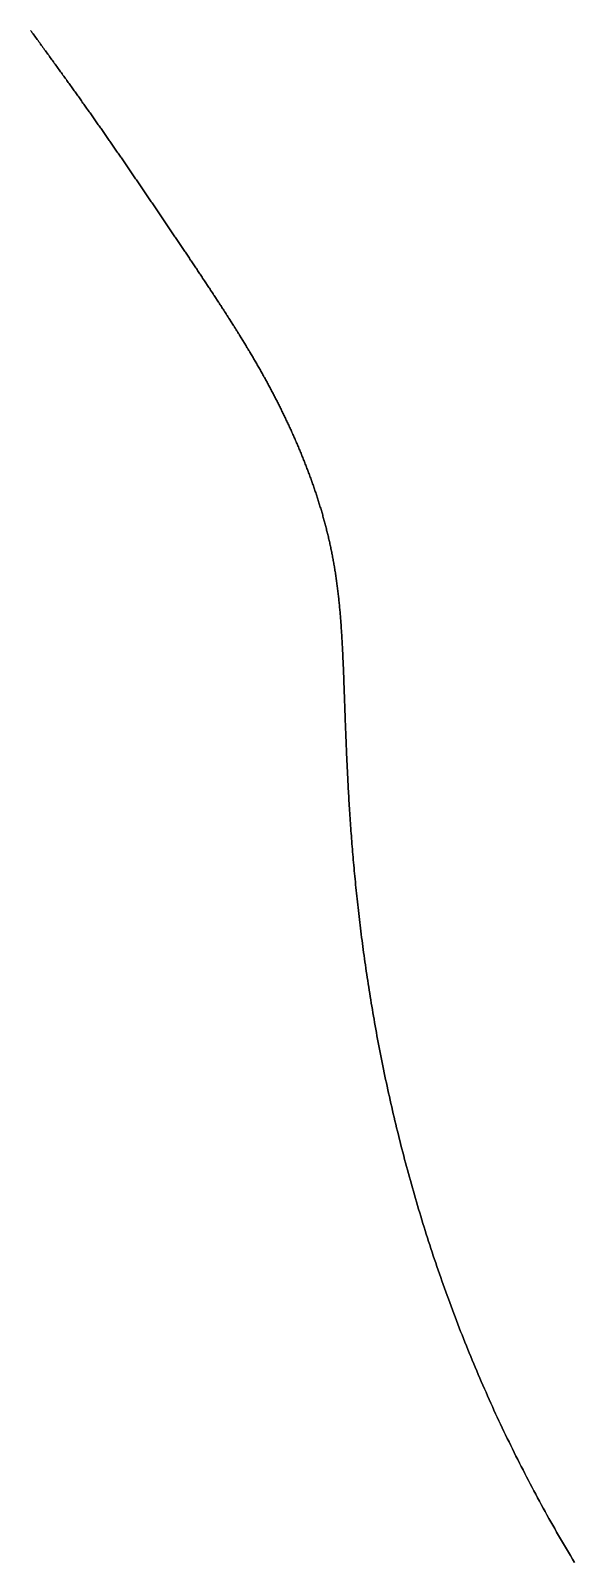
# Model space of a CAD drawing. Header units: inches. Extents: x 130170 to 284068, y 377793 to 804530.
# Drawn here: x 254316.6 to 254347.7, y 735468.3 to 735555.7 of the extents above; entities that cross this region are included whole.
import ezdxf

# ---------------------------------------------------------------- set-up
doc = ezdxf.new("R2010")
doc.units = ezdxf.units.IN
doc.header["$MEASUREMENT"] = 0
doc.layers.add('muni_il', color=7, linetype='Continuous')

msp = doc.modelspace()

# ---------------------------------------------------------------- linework, layer by layer
at = {"layer": 'muni_il'}
for points in [[(254316.553, 735555.743), (254316.6, 735555.678), (254316.648, 735555.613), (254316.695, 735555.549), (254316.742, 735555.484), (254316.79, 735555.419), (254316.837, 735555.354), (254316.884, 735555.289), (254316.932, 735555.224), (254316.979, 735555.159), (254317.026, 735555.094), (254317.074, 735555.03), (254317.121, 735554.965), (254317.168, 735554.9), (254317.215, 735554.835), (254317.262, 735554.771), (254317.31, 735554.706), (254317.356, 735554.642), (254317.403, 735554.577), (254317.45, 735554.513), (254317.497, 735554.449), (254317.544, 735554.385), (254317.59, 735554.321), (254317.637, 735554.257), (254317.683, 735554.193), (254317.729, 735554.129), (254317.775, 735554.066), (254317.821, 735554.002), (254317.867, 735553.939), (254317.913, 735553.876), (254317.959, 735553.813), (254318.004, 735553.75), (254318.05, 735553.687), (254318.095, 735553.625), (254318.14, 735553.563), (254318.185, 735553.5), (254318.23, 735553.438), (254318.275, 735553.376), (254318.319, 735553.315), (254318.364, 735553.253), (254318.408, 735553.192), (254318.452, 735553.13), (254318.496, 735553.07), (254318.54, 735553.009), (254318.584, 735552.948), (254318.627, 735552.887), (254318.671, 735552.827), (254318.714, 735552.767), (254318.757, 735552.707), (254318.8, 735552.647), (254318.843, 735552.587), (254318.886, 735552.527), (254318.929, 735552.468), (254318.971, 735552.409), (254319.014, 735552.349), (254319.056, 735552.29), (254319.098, 735552.232), (254319.14, 735552.173), (254319.182, 735552.114), (254319.223, 735552.056), (254319.265, 735551.998), (254319.307, 735551.939), (254319.348, 735551.881), (254319.389, 735551.824), (254319.43, 735551.766), (254319.471, 735551.708), (254319.512, 735551.65), (254319.553, 735551.593), (254319.594, 735551.536), (254319.635, 735551.478), (254319.675, 735551.421), (254319.715, 735551.364), (254319.756, 735551.307), (254319.796, 735551.25), (254319.836, 735551.194), (254319.876, 735551.137), (254319.916, 735551.08), (254319.956, 735551.024), (254319.996, 735550.967), (254320.036, 735550.911), (254320.076, 735550.855), (254320.115, 735550.798), (254320.155, 735550.742), (254320.194, 735550.686), (254320.234, 735550.63), (254320.273, 735550.574), (254320.313, 735550.518), (254320.352, 735550.462), (254320.391, 735550.406), (254320.43, 735550.35), (254320.47, 735550.294), (254320.509, 735550.238), (254320.548, 735550.182), (254320.587, 735550.126), (254320.626, 735550.07), (254320.665, 735550.015), (254320.704, 735549.959), (254320.743, 735549.903), (254320.782, 735549.847), (254320.821, 735549.791), (254320.859, 735549.736), (254320.898, 735549.68), (254320.937, 735549.624), (254320.976, 735549.568), (254321.015, 735549.512), (254321.053, 735549.456), (254321.092, 735549.401), (254321.131, 735549.345), (254321.17, 735549.289), (254321.209, 735549.233), (254321.247, 735549.177), (254321.286, 735549.121), (254321.325, 735549.065), (254321.363, 735549.009), (254321.402, 735548.953), (254321.441, 735548.897), (254321.48, 735548.841), (254321.518, 735548.785), (254321.557, 735548.729), (254321.596, 735548.672), (254321.635, 735548.616), (254321.673, 735548.56), (254321.712, 735548.504), (254321.751, 735548.448), (254321.79, 735548.391), (254321.829, 735548.335), (254321.867, 735548.278), (254321.906, 735548.222), (254321.945, 735548.165), (254321.984, 735548.109), (254322.023, 735548.052), (254322.061, 735547.996), (254322.1, 735547.939), (254322.139, 735547.883), (254322.178, 735547.826), (254322.217, 735547.769), (254322.256, 735547.712), (254322.295, 735547.656), (254322.334, 735547.599), (254322.373, 735547.542), (254322.412, 735547.485), (254322.45, 735547.428), (254322.49, 735547.371), (254322.529, 735547.314), (254322.567, 735547.257), (254322.606, 735547.2), (254322.645, 735547.143), (254322.684, 735547.086), (254322.723, 735547.029), (254322.762, 735546.972), (254322.801, 735546.915), (254322.84, 735546.858), (254322.879, 735546.801), (254322.918, 735546.743), (254322.957, 735546.686), (254322.996, 735546.629), (254323.035, 735546.572), (254323.074, 735546.514), (254323.113, 735546.457), (254323.152, 735546.4), (254323.191, 735546.343), (254323.23, 735546.285), (254323.269, 735546.228), (254323.308, 735546.171), (254323.347, 735546.113), (254323.386, 735546.056), (254323.425, 735545.999), (254323.464, 735545.941), (254323.503, 735545.884), (254323.542, 735545.827), (254323.581, 735545.77), (254323.62, 735545.712), (254323.659, 735545.655), (254323.698, 735545.598), (254323.737, 735545.54), (254323.776, 735545.483), (254323.814, 735545.426), (254323.853, 735545.369), (254323.892, 735545.312), (254323.931, 735545.254), (254323.969, 735545.197), (254324.008, 735545.14), (254324.047, 735545.083), (254324.086, 735545.026), (254324.124, 735544.969), (254324.163, 735544.912), (254324.201, 735544.855), (254324.24, 735544.798), (254324.278, 735544.741), (254324.317, 735544.684), (254324.356, 735544.627), (254324.394, 735544.57), (254324.432, 735544.513), (254324.471, 735544.457), (254324.509, 735544.4), (254324.547, 735544.343), (254324.586, 735544.286), (254324.624, 735544.23), (254324.662, 735544.173), (254324.7, 735544.117), (254324.738, 735544.06), (254324.776, 735544.004), (254324.814, 735543.947), (254324.852, 735543.891), (254324.89, 735543.835), (254324.928, 735543.779), (254324.966, 735543.722), (254325.004, 735543.666), (254325.042, 735543.61), (254325.079, 735543.554), (254325.117, 735543.498), (254325.155, 735543.442), (254325.192, 735543.386), (254325.23, 735543.33), (254325.267, 735543.275), (254325.305, 735543.219), (254325.342, 735543.164), (254325.379, 735543.108), (254325.417, 735543.053), (254325.454, 735542.997), (254325.491, 735542.942), (254325.528, 735542.886), (254325.565, 735542.831), (254325.602, 735542.776), (254325.639, 735542.721), (254325.676, 735542.666), (254325.713, 735542.611), (254325.75, 735542.556), (254325.786, 735542.501), (254325.823, 735542.446), (254325.859, 735542.392), (254325.896, 735542.337), (254325.932, 735542.283), (254325.969, 735542.228), (254326.005, 735542.174), (254326.041, 735542.119), (254326.078, 735542.065), (254326.114, 735542.011), (254326.15, 735541.957), (254326.186, 735541.903), (254326.222, 735541.848), (254326.258, 735541.795), (254326.294, 735541.741), (254326.329, 735541.687), (254326.365, 735541.633), (254326.401, 735541.58), (254326.436, 735541.526), (254326.472, 735541.473), (254326.507, 735541.419), (254326.543, 735541.366), (254326.578, 735541.312), (254326.613, 735541.259), (254326.648, 735541.206), (254326.684, 735541.153), (254326.719, 735541.1), (254326.754, 735541.047), (254326.788, 735540.994), (254326.823, 735540.941), (254326.858, 735540.888), (254326.893, 735540.836), (254326.927, 735540.783), (254326.962, 735540.73), (254326.997, 735540.678), (254327.031, 735540.625), (254327.065, 735540.573), (254327.1, 735540.521), (254327.134, 735540.468), (254327.168, 735540.416), (254327.202, 735540.364), (254327.236, 735540.312), (254327.27, 735540.26), (254327.304, 735540.208), (254327.338, 735540.156), (254327.372, 735540.104), (254327.405, 735540.052), (254327.439, 735540.001), (254327.473, 735539.949), (254327.506, 735539.897), (254327.54, 735539.846), (254327.573, 735539.794), (254327.606, 735539.742), (254327.64, 735539.691), (254327.673, 735539.639), (254327.706, 735539.588), (254327.739, 735539.537), (254327.772, 735539.485), (254327.805, 735539.434), (254327.838, 735539.383), (254327.87, 735539.332), (254327.903, 735539.28), (254327.936, 735539.229), (254327.968, 735539.178), (254328.001, 735539.127), (254328.033, 735539.076), (254328.066, 735539.025), (254328.098, 735538.974), (254328.131, 735538.923), (254328.163, 735538.872), (254328.195, 735538.821), (254328.227, 735538.77), (254328.259, 735538.719), (254328.291, 735538.668), (254328.323, 735538.617), (254328.355, 735538.566), (254328.387, 735538.515), (254328.418, 735538.464), (254328.45, 735538.413), (254328.482, 735538.363), (254328.513, 735538.312), (254328.545, 735538.261), (254328.576, 735538.21), (254328.608, 735538.159), (254328.639, 735538.108), (254328.67, 735538.057), (254328.702, 735538.006), (254328.733, 735537.955), (254328.764, 735537.904), (254328.795, 735537.853), (254328.826, 735537.802), (254328.857, 735537.751), (254328.888, 735537.7), (254328.919, 735537.649), (254328.95, 735537.598), (254328.981, 735537.547), (254329.011, 735537.496), (254329.042, 735537.445), (254329.073, 735537.394), (254329.103, 735537.343), (254329.134, 735537.291), (254329.164, 735537.24), (254329.195, 735537.189), (254329.225, 735537.137), (254329.255, 735537.086), (254329.286, 735537.034), (254329.316, 735536.983), (254329.346, 735536.931), (254329.376, 735536.88), (254329.406, 735536.828), (254329.436, 735536.776), (254329.466, 735536.724), (254329.496, 735536.672), (254329.526, 735536.621), (254329.556, 735536.568), (254329.586, 735536.516), (254329.616, 735536.464), (254329.646, 735536.412), (254329.675, 735536.36), (254329.705, 735536.308), (254329.735, 735536.255), (254329.764, 735536.203), (254329.794, 735536.15), (254329.823, 735536.098), (254329.853, 735536.045), (254329.882, 735535.992), (254329.911, 735535.939), (254329.941, 735535.886), (254329.97, 735535.833), (254329.999, 735535.78), (254330.028, 735535.727), (254330.058, 735535.673), (254330.087, 735535.62), (254330.116, 735535.567), (254330.145, 735535.513), (254330.174, 735535.459), (254330.203, 735535.405), (254330.232, 735535.352), (254330.261, 735535.298), (254330.289, 735535.243), (254330.318, 735535.189), (254330.347, 735535.135), (254330.376, 735535.081), (254330.404, 735535.026), (254330.433, 735534.971), (254330.461, 735534.917), (254330.49, 735534.862), (254330.518, 735534.807), (254330.547, 735534.752), (254330.575, 735534.697), (254330.604, 735534.642), (254330.632, 735534.586), (254330.66, 735534.531), (254330.688, 735534.475), (254330.717, 735534.42), (254330.745, 735534.364), (254330.773, 735534.308), (254330.801, 735534.252), (254330.829, 735534.196), (254330.857, 735534.14), (254330.885, 735534.083), (254330.912, 735534.027), (254330.94, 735533.97), (254330.968, 735533.913), (254330.996, 735533.857), (254331.023, 735533.8), (254331.051, 735533.743), (254331.079, 735533.686), (254331.106, 735533.628), (254331.134, 735533.571), (254331.161, 735533.513), (254331.188, 735533.456), (254331.216, 735533.398), (254331.243, 735533.34), (254331.27, 735533.282), (254331.297, 735533.224), (254331.324, 735533.166), (254331.351, 735533.108), (254331.378, 735533.049), (254331.405, 735532.991), (254331.432, 735532.932), (254331.459, 735532.874), (254331.485, 735532.815), (254331.512, 735532.756), (254331.538, 735532.697), (254331.565, 735532.638), (254331.591, 735532.579), (254331.618, 735532.519), (254331.644, 735532.46), (254331.67, 735532.4), (254331.696, 735532.34), (254331.723, 735532.281), (254331.748, 735532.221), (254331.775, 735532.161), (254331.8, 735532.101), (254331.826, 735532.04), (254331.852, 735531.98), (254331.878, 735531.92), (254331.903, 735531.859), (254331.929, 735531.799), (254331.954, 735531.738), (254331.979, 735531.677), (254332.005, 735531.616), (254332.03, 735531.556), (254332.055, 735531.494), (254332.08, 735531.433), (254332.105, 735531.372), (254332.129, 735531.311), (254332.154, 735531.249), (254332.179, 735531.188), (254332.203, 735531.126), (254332.228, 735531.065), (254332.252, 735531.003), (254332.276, 735530.941), (254332.301, 735530.879), (254332.325, 735530.817), (254332.349, 735530.755), (254332.372, 735530.693), (254332.396, 735530.631), (254332.42, 735530.568), (254332.443, 735530.506), (254332.467, 735530.444), (254332.49, 735530.381), (254332.513, 735530.318), (254332.537, 735530.256), (254332.56, 735530.193), (254332.583, 735530.13), (254332.605, 735530.067), (254332.628, 735530.004), (254332.651, 735529.941), (254332.673, 735529.878), (254332.695, 735529.815), (254332.718, 735529.752), (254332.74, 735529.688), (254332.762, 735529.625), (254332.783, 735529.561), (254332.805, 735529.498), (254332.827, 735529.435), (254332.848, 735529.371), (254332.87, 735529.307), (254332.891, 735529.243), (254332.912, 735529.18), (254332.933, 735529.116), (254332.954, 735529.052), (254332.975, 735528.988), (254332.995, 735528.924), (254333.015, 735528.859), (254333.036, 735528.795), (254333.056, 735528.731), (254333.076, 735528.667), (254333.096, 735528.602), (254333.116, 735528.538), (254333.135, 735528.473), (254333.155, 735528.409), (254333.174, 735528.344), (254333.193, 735528.279), (254333.212, 735528.214), (254333.231, 735528.149), (254333.25, 735528.085), (254333.269, 735528.02), (254333.287, 735527.955), (254333.306, 735527.889), (254333.324, 735527.824), (254333.342, 735527.759), (254333.36, 735527.694), (254333.378, 735527.628), (254333.395, 735527.563), (254333.412, 735527.497), (254333.43, 735527.431), (254333.447, 735527.366), (254333.464, 735527.3), (254333.481, 735527.234), (254333.497, 735527.168), (254333.514, 735527.102), (254333.53, 735527.036), (254333.547, 735526.97), (254333.563, 735526.903), (254333.579, 735526.837), (254333.594, 735526.77), (254333.61, 735526.704), (254333.625, 735526.637), (254333.641, 735526.57), (254333.656, 735526.503), (254333.671, 735526.436), (254333.686, 735526.369), (254333.7, 735526.302), (254333.715, 735526.235), (254333.729, 735526.167), (254333.743, 735526.1), (254333.757, 735526.032), (254333.771, 735525.964), (254333.785, 735525.896), (254333.799, 735525.828), (254333.812, 735525.76), (254333.825, 735525.692), (254333.838, 735525.623), (254333.851, 735525.555), (254333.864, 735525.486), (254333.877, 735525.417), (254333.889, 735525.348), (254333.901, 735525.279), (254333.914, 735525.209), (254333.926, 735525.14), (254333.938, 735525.07), (254333.949, 735525), (254333.961, 735524.93), (254333.972, 735524.86), (254333.983, 735524.789), (254333.995, 735524.719), (254334.005, 735524.648), (254334.016, 735524.577), (254334.027, 735524.506), (254334.037, 735524.434), (254334.048, 735524.363), (254334.058, 735524.291), (254334.068, 735524.219), (254334.078, 735524.147), (254334.088, 735524.074), (254334.097, 735524.001), (254334.107, 735523.928), (254334.116, 735523.855), (254334.125, 735523.782), (254334.134, 735523.708), (254334.143, 735523.634), (254334.152, 735523.56), (254334.16, 735523.486), (254334.169, 735523.411), (254334.177, 735523.336), (254334.185, 735523.261), (254334.194, 735523.185), (254334.202, 735523.109), (254334.209, 735523.033), (254334.217, 735522.956), (254334.225, 735522.88), (254334.232, 735522.803), (254334.239, 735522.725), (254334.247, 735522.648), (254334.254, 735522.569), (254334.261, 735522.491), (254334.268, 735522.412), (254334.274, 735522.333), (254334.281, 735522.254), (254334.287, 735522.174), (254334.294, 735522.094), (254334.3, 735522.014), (254334.306, 735521.933), (254334.312, 735521.852), (254334.318, 735521.77), (254334.324, 735521.688), (254334.33, 735521.606), (254334.336, 735521.523), (254334.341, 735521.44), (254334.347, 735521.356), (254334.352, 735521.272), (254334.357, 735521.188), (254334.363, 735521.103), (254334.368, 735521.017), (254334.373, 735520.932), (254334.378, 735520.846), (254334.382, 735520.759), (254334.387, 735520.672), (254334.392, 735520.584), (254334.397, 735520.496), (254334.401, 735520.408), (254334.406, 735520.319), (254334.41, 735520.23), (254334.415, 735520.14), (254334.419, 735520.049), (254334.423, 735519.958), (254334.427, 735519.867), (254334.431, 735519.775), (254334.436, 735519.682), (254334.44, 735519.59), (254334.444, 735519.496), (254334.448, 735519.402), (254334.452, 735519.308), (254334.455, 735519.213), (254334.459, 735519.117), (254334.463, 735519.021), (254334.467, 735518.924), (254334.471, 735518.827), (254334.474, 735518.729), (254334.478, 735518.63), (254334.482, 735518.532), (254334.486, 735518.432), (254334.489, 735518.332), (254334.493, 735518.231), (254334.497, 735518.13), (254334.5, 735518.028), (254334.504, 735517.925), (254334.508, 735517.822), (254334.511, 735517.718), (254334.515, 735517.614), (254334.519, 735517.509), (254334.522, 735517.403), (254334.526, 735517.297), (254334.53, 735517.19), (254334.534, 735517.083), (254334.537, 735516.975), (254334.541, 735516.866), (254334.545, 735516.757), (254334.549, 735516.646), (254334.553, 735516.536), (254334.557, 735516.424), (254334.561, 735516.312), (254334.565, 735516.2), (254334.569, 735516.086), (254334.573, 735515.972), (254334.577, 735515.857), (254334.582, 735515.742), (254334.586, 735515.626), (254334.591, 735515.509), (254334.595, 735515.392), (254334.6, 735515.274), (254334.605, 735515.155), (254334.609, 735515.035), (254334.614, 735514.915), (254334.619, 735514.794), (254334.624, 735514.673), (254334.629, 735514.55), (254334.635, 735514.427), (254334.64, 735514.304), (254334.645, 735514.179), (254334.651, 735514.054), (254334.657, 735513.928), (254334.662, 735513.802), (254334.668, 735513.674), (254334.674, 735513.546), (254334.681, 735513.418), (254334.687, 735513.288), (254334.694, 735513.158), (254334.7, 735513.027), (254334.707, 735512.895), (254334.714, 735512.763), (254334.721, 735512.63), (254334.728, 735512.496), (254334.735, 735512.362), (254334.743, 735512.227), (254334.751, 735512.091), (254334.759, 735511.954), (254334.767, 735511.817), (254334.775, 735511.678), (254334.783, 735511.539), (254334.792, 735511.4), (254334.801, 735511.26), (254334.81, 735511.119), (254334.819, 735510.977), (254334.828, 735510.834), (254334.838, 735510.691), (254334.848, 735510.547), (254334.858, 735510.402), (254334.868, 735510.257), (254334.878, 735510.111), (254334.889, 735509.964), (254334.9, 735509.817), (254334.911, 735509.668), (254334.923, 735509.519), (254334.934, 735509.37), (254334.946, 735509.219), (254334.958, 735509.068), (254334.97, 735508.916), (254334.983, 735508.764), (254334.996, 735508.61), (254335.009, 735508.456), (254335.023, 735508.302), (254335.036, 735508.146), (254335.05, 735507.99), (254335.064, 735507.834), (254335.079, 735507.676), (254335.094, 735507.518), (254335.109, 735507.359), (254335.124, 735507.2), (254335.14, 735507.039), (254335.156, 735506.878), (254335.172, 735506.717), (254335.189, 735506.555), (254335.206, 735506.392), (254335.223, 735506.228), (254335.24, 735506.064), (254335.258, 735505.899), (254335.276, 735505.733), (254335.295, 735505.567), (254335.314, 735505.4), (254335.333, 735505.233), (254335.352, 735505.064), (254335.372, 735504.896), (254335.392, 735504.726), (254335.413, 735504.556), (254335.433, 735504.385), (254335.455, 735504.214), (254335.476, 735504.042), (254335.498, 735503.869), (254335.521, 735503.696), (254335.543, 735503.522), (254335.566, 735503.348), (254335.59, 735503.173), (254335.614, 735502.997), (254335.638, 735502.821), (254335.663, 735502.644), (254335.688, 735502.467), (254335.713, 735502.289), (254335.739, 735502.111), (254335.765, 735501.932), (254335.791, 735501.752), (254335.818, 735501.572), (254335.846, 735501.391), (254335.874, 735501.21), (254335.902, 735501.028), (254335.93, 735500.846), (254335.96, 735500.663), (254335.989, 735500.479), (254336.019, 735500.295), (254336.049, 735500.111), (254336.08, 735499.926), (254336.111, 735499.74), (254336.143, 735499.554), (254336.175, 735499.368), (254336.208, 735499.181), (254336.241, 735498.994), (254336.274, 735498.806), (254336.308, 735498.617), (254336.343, 735498.429), (254336.377, 735498.239), (254336.413, 735498.049), (254336.448, 735497.859), (254336.485, 735497.669), (254336.521, 735497.478), (254336.559, 735497.286), (254336.596, 735497.094), (254336.634, 735496.902), (254336.673, 735496.709), (254336.712, 735496.516), (254336.752, 735496.322), (254336.792, 735496.128), (254336.832, 735495.934), (254336.873, 735495.739), (254336.915, 735495.544), (254336.957, 735495.349), (254336.999, 735495.153), (254337.043, 735494.957), (254337.086, 735494.76), (254337.13, 735494.563), (254337.175, 735494.366), (254337.22, 735494.169), (254337.266, 735493.971), (254337.312, 735493.773), (254337.358, 735493.574), (254337.406, 735493.375), (254337.453, 735493.176), (254337.501, 735492.977), (254337.55, 735492.777), (254337.599, 735492.577), (254337.649, 735492.377), (254337.7, 735492.177), (254337.751, 735491.976), (254337.802, 735491.775), (254337.854, 735491.573), (254337.906, 735491.372), (254337.959, 735491.17), (254338.013, 735490.968), (254338.067, 735490.766), (254338.122, 735490.564), (254338.177, 735490.361), (254338.233, 735490.158), (254338.289, 735489.955), (254338.346, 735489.752), (254338.403, 735489.549), (254338.461, 735489.345), (254338.52, 735489.141), (254338.579, 735488.937), (254338.639, 735488.733), (254338.699, 735488.529), (254338.759, 735488.325), (254338.821, 735488.12), (254338.883, 735487.915), (254338.945, 735487.711), (254339.008, 735487.506), (254339.072, 735487.3), (254339.136, 735487.095), (254339.201, 735486.89), (254339.266, 735486.685), (254339.332, 735486.479), (254339.398, 735486.274), (254339.465, 735486.068), (254339.533, 735485.863), (254339.601, 735485.657), (254339.67, 735485.451), (254339.739, 735485.245), (254339.809, 735485.039), (254339.879, 735484.833), (254339.95, 735484.627), (254340.022, 735484.421), (254340.094, 735484.215), (254340.167, 735484.009), (254340.24, 735483.803), (254340.314, 735483.597), (254340.388, 735483.391), (254340.463, 735483.185), (254340.539, 735482.978), (254340.615, 735482.772), (254340.692, 735482.566), (254340.769, 735482.36), (254340.847, 735482.154), (254340.926, 735481.948), (254341.005, 735481.742), (254341.084, 735481.536), (254341.165, 735481.331), (254341.245, 735481.125), (254341.327, 735480.919), (254341.409, 735480.713), (254341.491, 735480.508), (254341.574, 735480.302), (254341.658, 735480.097), (254341.742, 735479.892), (254341.827, 735479.686), (254341.912, 735479.481), (254341.998, 735479.276), (254342.085, 735479.071), (254342.172, 735478.867), (254342.259, 735478.662), (254342.348, 735478.457), (254342.436, 735478.253), (254342.526, 735478.049), (254342.616, 735477.845), (254342.706, 735477.641), (254342.797, 735477.437), (254342.889, 735477.233), (254342.981, 735477.03), (254343.073, 735476.827), (254343.167, 735476.623), (254343.261, 735476.421), (254343.355, 735476.218), (254343.45, 735476.015), (254343.545, 735475.813), (254343.641, 735475.611), (254343.738, 735475.409), (254343.835, 735475.207), (254343.933, 735475.005), (254344.031, 735474.804), (254344.129, 735474.603), (254344.229, 735474.402), (254344.329, 735474.201), (254344.429, 735474.001), (254344.53, 735473.8), (254344.631, 735473.6), (254344.733, 735473.401), (254344.836, 735473.201), (254344.939, 735473.002), (254345.042, 735472.803), (254345.146, 735472.604), (254345.251, 735472.406), (254345.356, 735472.208), (254345.461, 735472.01), (254345.567, 735471.812), (254345.674, 735471.615), (254345.781, 735471.418), (254345.889, 735471.221), (254345.997, 735471.025), (254346.105, 735470.829), (254346.214, 735470.633), (254346.324, 735470.438), (254346.434, 735470.242), (254346.545, 735470.047), (254346.656, 735469.853), (254346.767, 735469.659), (254346.879, 735469.465), (254346.992, 735469.271), (254347.105, 735469.078), (254347.218, 735468.885), (254347.332, 735468.693), (254347.446, 735468.501), (254347.561, 735468.309), (254347.676, 735468.117)], [(254347.676, 735468.117), (254347.561, 735468.309), (254347.446, 735468.501), (254347.332, 735468.693), (254347.218, 735468.885), (254347.105, 735469.078), (254346.992, 735469.271), (254346.879, 735469.465), (254346.767, 735469.659), (254346.656, 735469.853), (254346.545, 735470.047), (254346.434, 735470.242), (254346.324, 735470.438), (254346.214, 735470.633), (254346.105, 735470.829), (254345.997, 735471.025), (254345.889, 735471.221), (254345.781, 735471.418), (254345.674, 735471.615), (254345.567, 735471.812), (254345.461, 735472.01), (254345.356, 735472.208), (254345.251, 735472.406), (254345.146, 735472.604), (254345.042, 735472.803), (254344.939, 735473.002), (254344.836, 735473.201), (254344.733, 735473.401), (254344.631, 735473.6), (254344.53, 735473.8), (254344.429, 735474.001), (254344.329, 735474.201), (254344.229, 735474.402), (254344.129, 735474.603), (254344.031, 735474.804), (254343.933, 735475.005), (254343.835, 735475.207), (254343.738, 735475.409), (254343.641, 735475.611), (254343.545, 735475.813), (254343.45, 735476.015), (254343.355, 735476.218), (254343.261, 735476.421), (254343.167, 735476.623), (254343.073, 735476.827), (254342.981, 735477.03), (254342.889, 735477.233), (254342.797, 735477.437), (254342.706, 735477.641), (254342.616, 735477.845), (254342.526, 735478.049), (254342.436, 735478.253), (254342.348, 735478.457), (254342.259, 735478.662), (254342.172, 735478.867), (254342.085, 735479.071), (254341.998, 735479.276), (254341.912, 735479.481), (254341.827, 735479.686), (254341.742, 735479.892), (254341.658, 735480.097), (254341.574, 735480.302), (254341.491, 735480.508), (254341.409, 735480.713), (254341.327, 735480.919), (254341.245, 735481.125), (254341.165, 735481.331), (254341.084, 735481.536), (254341.005, 735481.742), (254340.926, 735481.948), (254340.847, 735482.154), (254340.769, 735482.36), (254340.692, 735482.566), (254340.615, 735482.772), (254340.539, 735482.978), (254340.463, 735483.185), (254340.388, 735483.391), (254340.314, 735483.597), (254340.24, 735483.803), (254340.167, 735484.009), (254340.094, 735484.215), (254340.022, 735484.421), (254339.95, 735484.627), (254339.879, 735484.833), (254339.809, 735485.039), (254339.739, 735485.245), (254339.67, 735485.451), (254339.601, 735485.657), (254339.533, 735485.863), (254339.465, 735486.068), (254339.398, 735486.274), (254339.332, 735486.479), (254339.266, 735486.685), (254339.201, 735486.89), (254339.136, 735487.095), (254339.072, 735487.3), (254339.008, 735487.506), (254338.945, 735487.711), (254338.883, 735487.915), (254338.821, 735488.12), (254338.759, 735488.325), (254338.699, 735488.529), (254338.639, 735488.733), (254338.579, 735488.937), (254338.52, 735489.141), (254338.461, 735489.345), (254338.403, 735489.549), (254338.346, 735489.752), (254338.289, 735489.955), (254338.233, 735490.158), (254338.177, 735490.361), (254338.122, 735490.564), (254338.067, 735490.766), (254338.013, 735490.968), (254337.959, 735491.17), (254337.906, 735491.372), (254337.854, 735491.573), (254337.802, 735491.775), (254337.751, 735491.976), (254337.7, 735492.177), (254337.649, 735492.377), (254337.599, 735492.577), (254337.55, 735492.777), (254337.501, 735492.977), (254337.453, 735493.176), (254337.406, 735493.375), (254337.358, 735493.574), (254337.312, 735493.773), (254337.266, 735493.971), (254337.22, 735494.169), (254337.175, 735494.366), (254337.13, 735494.563), (254337.086, 735494.76), (254337.043, 735494.957), (254336.999, 735495.153), (254336.957, 735495.349), (254336.915, 735495.544), (254336.873, 735495.739), (254336.832, 735495.934), (254336.792, 735496.128), (254336.752, 735496.322), (254336.712, 735496.516), (254336.673, 735496.709), (254336.634, 735496.902), (254336.596, 735497.094), (254336.559, 735497.286), (254336.521, 735497.478), (254336.485, 735497.669), (254336.448, 735497.859), (254336.413, 735498.049), (254336.377, 735498.239), (254336.343, 735498.429), (254336.308, 735498.617), (254336.274, 735498.806), (254336.241, 735498.994), (254336.208, 735499.181), (254336.175, 735499.368), (254336.143, 735499.554), (254336.111, 735499.74), (254336.08, 735499.926), (254336.049, 735500.111), (254336.019, 735500.295), (254335.989, 735500.479), (254335.96, 735500.663), (254335.93, 735500.846), (254335.902, 735501.028), (254335.874, 735501.21), (254335.846, 735501.391), (254335.818, 735501.572), (254335.791, 735501.752), (254335.765, 735501.932), (254335.739, 735502.111), (254335.713, 735502.289), (254335.688, 735502.467), (254335.663, 735502.644), (254335.638, 735502.821), (254335.614, 735502.997), (254335.59, 735503.173), (254335.566, 735503.348), (254335.543, 735503.522), (254335.521, 735503.696), (254335.498, 735503.869), (254335.476, 735504.042), (254335.455, 735504.214), (254335.433, 735504.385), (254335.413, 735504.556), (254335.392, 735504.726), (254335.372, 735504.896), (254335.352, 735505.064), (254335.333, 735505.233), (254335.314, 735505.4), (254335.295, 735505.567), (254335.276, 735505.733), (254335.258, 735505.899), (254335.24, 735506.064), (254335.223, 735506.228), (254335.206, 735506.392), (254335.189, 735506.555), (254335.172, 735506.717), (254335.156, 735506.878), (254335.14, 735507.039), (254335.124, 735507.2), (254335.109, 735507.359), (254335.094, 735507.518), (254335.079, 735507.676), (254335.064, 735507.834), (254335.05, 735507.99), (254335.036, 735508.146), (254335.023, 735508.302), (254335.009, 735508.456), (254334.996, 735508.61), (254334.983, 735508.764), (254334.97, 735508.916), (254334.958, 735509.068), (254334.946, 735509.219), (254334.934, 735509.37), (254334.923, 735509.519), (254334.911, 735509.668), (254334.9, 735509.817), (254334.889, 735509.964), (254334.878, 735510.111), (254334.868, 735510.257), (254334.858, 735510.402), (254334.848, 735510.547), (254334.838, 735510.691), (254334.828, 735510.834), (254334.819, 735510.977), (254334.81, 735511.119), (254334.801, 735511.26), (254334.792, 735511.4), (254334.783, 735511.539), (254334.775, 735511.678), (254334.767, 735511.817), (254334.759, 735511.954), (254334.751, 735512.091), (254334.743, 735512.227), (254334.735, 735512.362), (254334.728, 735512.496), (254334.721, 735512.63), (254334.714, 735512.763), (254334.707, 735512.895), (254334.7, 735513.027), (254334.694, 735513.158), (254334.687, 735513.288), (254334.681, 735513.418), (254334.674, 735513.546), (254334.668, 735513.674), (254334.662, 735513.802), (254334.657, 735513.928), (254334.651, 735514.054), (254334.645, 735514.179), (254334.64, 735514.304), (254334.635, 735514.427), (254334.629, 735514.55), (254334.624, 735514.673), (254334.619, 735514.794), (254334.614, 735514.915), (254334.609, 735515.035), (254334.605, 735515.155), (254334.6, 735515.274), (254334.595, 735515.392), (254334.591, 735515.509), (254334.586, 735515.626), (254334.582, 735515.742), (254334.577, 735515.857), (254334.573, 735515.972), (254334.569, 735516.086), (254334.565, 735516.2), (254334.561, 735516.312), (254334.557, 735516.424), (254334.553, 735516.536), (254334.549, 735516.646), (254334.545, 735516.757), (254334.541, 735516.866), (254334.537, 735516.975), (254334.534, 735517.083), (254334.53, 735517.19), (254334.526, 735517.297), (254334.522, 735517.403), (254334.519, 735517.509), (254334.515, 735517.614), (254334.511, 735517.718), (254334.508, 735517.822), (254334.504, 735517.925), (254334.5, 735518.028), (254334.497, 735518.13), (254334.493, 735518.231), (254334.489, 735518.332), (254334.486, 735518.432), (254334.482, 735518.532), (254334.478, 735518.63), (254334.474, 735518.729), (254334.471, 735518.827), (254334.467, 735518.924), (254334.463, 735519.021), (254334.459, 735519.117), (254334.455, 735519.213), (254334.452, 735519.308), (254334.448, 735519.402), (254334.444, 735519.496), (254334.44, 735519.59), (254334.436, 735519.682), (254334.431, 735519.775), (254334.427, 735519.867), (254334.423, 735519.958), (254334.419, 735520.049), (254334.415, 735520.14), (254334.41, 735520.23), (254334.406, 735520.319), (254334.401, 735520.408), (254334.397, 735520.496), (254334.392, 735520.584), (254334.387, 735520.672), (254334.382, 735520.759), (254334.378, 735520.846), (254334.373, 735520.932), (254334.368, 735521.017), (254334.363, 735521.103), (254334.357, 735521.188), (254334.352, 735521.272), (254334.347, 735521.356), (254334.341, 735521.44), (254334.336, 735521.523), (254334.33, 735521.606), (254334.324, 735521.688), (254334.318, 735521.77), (254334.312, 735521.852), (254334.306, 735521.933), (254334.3, 735522.014), (254334.294, 735522.094), (254334.287, 735522.174), (254334.281, 735522.254), (254334.274, 735522.333), (254334.268, 735522.412), (254334.261, 735522.491), (254334.254, 735522.569), (254334.247, 735522.648), (254334.239, 735522.725), (254334.232, 735522.803), (254334.225, 735522.88), (254334.217, 735522.956), (254334.209, 735523.033), (254334.202, 735523.109), (254334.194, 735523.185), (254334.185, 735523.261), (254334.177, 735523.336), (254334.169, 735523.411), (254334.16, 735523.486), (254334.152, 735523.56), (254334.143, 735523.634), (254334.134, 735523.708), (254334.125, 735523.782), (254334.116, 735523.855), (254334.107, 735523.928), (254334.097, 735524.001), (254334.088, 735524.074), (254334.078, 735524.147), (254334.068, 735524.219), (254334.058, 735524.291), (254334.048, 735524.363), (254334.037, 735524.434), (254334.027, 735524.506), (254334.016, 735524.577), (254334.005, 735524.648), (254333.995, 735524.719), (254333.983, 735524.789), (254333.972, 735524.86), (254333.961, 735524.93), (254333.949, 735525), (254333.938, 735525.07), (254333.926, 735525.14), (254333.914, 735525.209), (254333.901, 735525.279), (254333.889, 735525.348), (254333.877, 735525.417), (254333.864, 735525.486), (254333.851, 735525.555), (254333.838, 735525.623), (254333.825, 735525.692), (254333.812, 735525.76), (254333.799, 735525.828), (254333.785, 735525.896), (254333.771, 735525.964), (254333.757, 735526.032), (254333.743, 735526.1), (254333.729, 735526.167), (254333.715, 735526.235), (254333.7, 735526.302), (254333.686, 735526.369), (254333.671, 735526.436), (254333.656, 735526.503), (254333.641, 735526.57), (254333.625, 735526.637), (254333.61, 735526.704), (254333.594, 735526.77), (254333.579, 735526.837), (254333.563, 735526.903), (254333.547, 735526.97), (254333.53, 735527.036), (254333.514, 735527.102), (254333.497, 735527.168), (254333.481, 735527.234), (254333.464, 735527.3), (254333.447, 735527.366), (254333.43, 735527.431), (254333.412, 735527.497), (254333.395, 735527.563), (254333.378, 735527.628), (254333.36, 735527.694), (254333.342, 735527.759), (254333.324, 735527.824), (254333.306, 735527.889), (254333.287, 735527.955), (254333.269, 735528.02), (254333.25, 735528.085), (254333.231, 735528.149), (254333.212, 735528.214), (254333.193, 735528.279), (254333.174, 735528.344), (254333.155, 735528.409), (254333.135, 735528.473), (254333.116, 735528.538), (254333.096, 735528.602), (254333.076, 735528.667), (254333.056, 735528.731), (254333.036, 735528.795), (254333.015, 735528.859), (254332.995, 735528.924), (254332.975, 735528.988), (254332.954, 735529.052), (254332.933, 735529.116), (254332.912, 735529.18), (254332.891, 735529.243), (254332.87, 735529.307), (254332.848, 735529.371), (254332.827, 735529.435), (254332.805, 735529.498), (254332.783, 735529.561), (254332.762, 735529.625), (254332.74, 735529.688), (254332.718, 735529.752), (254332.695, 735529.815), (254332.673, 735529.878), (254332.651, 735529.941), (254332.628, 735530.004), (254332.605, 735530.067), (254332.583, 735530.13), (254332.56, 735530.193), (254332.537, 735530.256), (254332.513, 735530.318), (254332.49, 735530.381), (254332.467, 735530.444), (254332.443, 735530.506), (254332.42, 735530.568), (254332.396, 735530.631), (254332.372, 735530.693), (254332.349, 735530.755), (254332.325, 735530.817), (254332.301, 735530.879), (254332.276, 735530.941), (254332.252, 735531.003), (254332.228, 735531.065), (254332.203, 735531.126), (254332.179, 735531.188), (254332.154, 735531.249), (254332.129, 735531.311), (254332.105, 735531.372), (254332.08, 735531.433), (254332.055, 735531.494), (254332.03, 735531.556), (254332.005, 735531.616), (254331.979, 735531.677), (254331.954, 735531.738), (254331.929, 735531.799), (254331.903, 735531.859), (254331.878, 735531.92), (254331.852, 735531.98), (254331.826, 735532.04), (254331.8, 735532.101), (254331.775, 735532.161), (254331.748, 735532.221), (254331.723, 735532.281), (254331.696, 735532.34), (254331.67, 735532.4), (254331.644, 735532.46), (254331.618, 735532.519), (254331.591, 735532.579), (254331.565, 735532.638), (254331.538, 735532.697), (254331.512, 735532.756), (254331.485, 735532.815), (254331.459, 735532.874), (254331.432, 735532.932), (254331.405, 735532.991), (254331.378, 735533.049), (254331.351, 735533.108), (254331.324, 735533.166), (254331.297, 735533.224), (254331.27, 735533.282), (254331.243, 735533.34), (254331.216, 735533.398), (254331.188, 735533.456), (254331.161, 735533.513), (254331.134, 735533.571), (254331.106, 735533.628), (254331.079, 735533.686), (254331.051, 735533.743), (254331.023, 735533.8), (254330.996, 735533.857), (254330.968, 735533.913), (254330.94, 735533.97), (254330.912, 735534.027), (254330.885, 735534.083), (254330.857, 735534.14), (254330.829, 735534.196), (254330.801, 735534.252), (254330.773, 735534.308), (254330.745, 735534.364), (254330.717, 735534.42), (254330.688, 735534.475), (254330.66, 735534.531), (254330.632, 735534.586), (254330.604, 735534.642), (254330.575, 735534.697), (254330.547, 735534.752), (254330.518, 735534.807), (254330.49, 735534.862), (254330.461, 735534.917), (254330.433, 735534.971), (254330.404, 735535.026), (254330.376, 735535.081), (254330.347, 735535.135), (254330.318, 735535.189), (254330.289, 735535.243), (254330.261, 735535.298), (254330.232, 735535.352), (254330.203, 735535.405), (254330.174, 735535.459), (254330.145, 735535.513), (254330.116, 735535.567), (254330.087, 735535.62), (254330.058, 735535.673), (254330.028, 735535.727), (254329.999, 735535.78), (254329.97, 735535.833), (254329.941, 735535.886), (254329.911, 735535.939), (254329.882, 735535.992), (254329.853, 735536.045), (254329.823, 735536.098), (254329.794, 735536.15), (254329.764, 735536.203), (254329.735, 735536.255), (254329.705, 735536.308), (254329.675, 735536.36), (254329.646, 735536.412), (254329.616, 735536.464), (254329.586, 735536.516), (254329.556, 735536.568), (254329.526, 735536.621), (254329.496, 735536.672), (254329.466, 735536.724), (254329.436, 735536.776), (254329.406, 735536.828), (254329.376, 735536.88), (254329.346, 735536.931), (254329.316, 735536.983), (254329.286, 735537.034), (254329.255, 735537.086), (254329.225, 735537.137), (254329.195, 735537.189), (254329.164, 735537.24), (254329.134, 735537.291), (254329.103, 735537.343), (254329.073, 735537.394), (254329.042, 735537.445), (254329.011, 735537.496), (254328.981, 735537.547), (254328.95, 735537.598), (254328.919, 735537.649), (254328.888, 735537.7), (254328.857, 735537.751), (254328.826, 735537.802), (254328.795, 735537.853), (254328.764, 735537.904), (254328.733, 735537.955), (254328.702, 735538.006), (254328.67, 735538.057), (254328.639, 735538.108), (254328.608, 735538.159), (254328.576, 735538.21), (254328.545, 735538.261), (254328.513, 735538.312), (254328.482, 735538.363), (254328.45, 735538.413), (254328.418, 735538.464), (254328.387, 735538.515), (254328.355, 735538.566), (254328.323, 735538.617), (254328.291, 735538.668), (254328.259, 735538.719), (254328.227, 735538.77), (254328.195, 735538.821), (254328.163, 735538.872), (254328.131, 735538.923), (254328.098, 735538.974), (254328.066, 735539.025), (254328.033, 735539.076), (254328.001, 735539.127), (254327.968, 735539.178), (254327.936, 735539.229), (254327.903, 735539.28), (254327.87, 735539.332), (254327.838, 735539.383), (254327.805, 735539.434), (254327.772, 735539.485), (254327.739, 735539.537), (254327.706, 735539.588), (254327.673, 735539.639), (254327.64, 735539.691), (254327.606, 735539.742), (254327.573, 735539.794), (254327.54, 735539.846), (254327.506, 735539.897), (254327.473, 735539.949), (254327.439, 735540.001), (254327.405, 735540.052), (254327.372, 735540.104), (254327.338, 735540.156), (254327.304, 735540.208), (254327.27, 735540.26), (254327.236, 735540.312), (254327.202, 735540.364), (254327.168, 735540.416), (254327.134, 735540.468), (254327.1, 735540.521), (254327.065, 735540.573), (254327.031, 735540.625), (254326.997, 735540.678), (254326.962, 735540.73), (254326.927, 735540.783), (254326.893, 735540.836), (254326.858, 735540.888), (254326.823, 735540.941), (254326.788, 735540.994), (254326.754, 735541.047), (254326.719, 735541.1), (254326.684, 735541.153), (254326.648, 735541.206), (254326.613, 735541.259), (254326.578, 735541.312), (254326.543, 735541.366), (254326.507, 735541.419), (254326.472, 735541.473), (254326.436, 735541.526), (254326.401, 735541.58), (254326.365, 735541.633), (254326.329, 735541.687), (254326.294, 735541.741), (254326.258, 735541.795), (254326.222, 735541.848), (254326.186, 735541.903), (254326.15, 735541.957), (254326.114, 735542.011), (254326.078, 735542.065), (254326.041, 735542.119), (254326.005, 735542.174), (254325.969, 735542.228), (254325.932, 735542.283), (254325.896, 735542.337), (254325.859, 735542.392), (254325.823, 735542.446), (254325.786, 735542.501), (254325.75, 735542.556), (254325.713, 735542.611), (254325.676, 735542.666), (254325.639, 735542.721), (254325.602, 735542.776), (254325.565, 735542.831), (254325.528, 735542.886), (254325.491, 735542.942), (254325.454, 735542.997), (254325.417, 735543.053), (254325.379, 735543.108), (254325.342, 735543.164), (254325.305, 735543.219), (254325.267, 735543.275), (254325.23, 735543.33), (254325.192, 735543.386), (254325.155, 735543.442), (254325.117, 735543.498), (254325.079, 735543.554), (254325.042, 735543.61), (254325.004, 735543.666), (254324.966, 735543.722), (254324.928, 735543.779), (254324.89, 735543.835), (254324.852, 735543.891), (254324.814, 735543.947), (254324.776, 735544.004), (254324.738, 735544.06), (254324.7, 735544.117), (254324.662, 735544.173), (254324.624, 735544.23), (254324.586, 735544.286), (254324.547, 735544.343), (254324.509, 735544.4), (254324.471, 735544.457), (254324.432, 735544.513), (254324.394, 735544.57), (254324.356, 735544.627), (254324.317, 735544.684), (254324.278, 735544.741), (254324.24, 735544.798), (254324.201, 735544.855), (254324.163, 735544.912), (254324.124, 735544.969), (254324.086, 735545.026), (254324.047, 735545.083), (254324.008, 735545.14), (254323.969, 735545.197), (254323.931, 735545.254), (254323.892, 735545.312), (254323.853, 735545.369), (254323.814, 735545.426), (254323.776, 735545.483), (254323.737, 735545.54), (254323.698, 735545.598), (254323.659, 735545.655), (254323.62, 735545.712), (254323.581, 735545.77), (254323.542, 735545.827), (254323.503, 735545.884), (254323.464, 735545.941), (254323.425, 735545.999), (254323.386, 735546.056), (254323.347, 735546.113), (254323.308, 735546.171), (254323.269, 735546.228), (254323.23, 735546.285), (254323.191, 735546.343), (254323.152, 735546.4), (254323.113, 735546.457), (254323.074, 735546.514), (254323.035, 735546.572), (254322.996, 735546.629), (254322.957, 735546.686), (254322.918, 735546.743), (254322.879, 735546.801), (254322.84, 735546.858), (254322.801, 735546.915), (254322.762, 735546.972), (254322.723, 735547.029), (254322.684, 735547.086), (254322.645, 735547.143), (254322.606, 735547.2), (254322.567, 735547.257), (254322.529, 735547.314), (254322.49, 735547.371), (254322.45, 735547.428), (254322.412, 735547.485), (254322.373, 735547.542), (254322.334, 735547.599), (254322.295, 735547.656), (254322.256, 735547.712), (254322.217, 735547.769), (254322.178, 735547.826), (254322.139, 735547.883), (254322.1, 735547.939), (254322.061, 735547.996), (254322.023, 735548.052), (254321.984, 735548.109), (254321.945, 735548.165), (254321.906, 735548.222), (254321.867, 735548.278), (254321.829, 735548.335), (254321.79, 735548.391), (254321.751, 735548.448), (254321.712, 735548.504), (254321.673, 735548.56), (254321.635, 735548.616), (254321.596, 735548.672), (254321.557, 735548.729), (254321.518, 735548.785), (254321.48, 735548.841), (254321.441, 735548.897), (254321.402, 735548.953), (254321.363, 735549.009), (254321.325, 735549.065), (254321.286, 735549.121), (254321.247, 735549.177), (254321.209, 735549.233), (254321.17, 735549.289), (254321.131, 735549.345), (254321.092, 735549.401), (254321.053, 735549.456), (254321.015, 735549.512), (254320.976, 735549.568), (254320.937, 735549.624), (254320.898, 735549.68), (254320.859, 735549.736), (254320.821, 735549.791), (254320.782, 735549.847), (254320.743, 735549.903), (254320.704, 735549.959), (254320.665, 735550.015), (254320.626, 735550.07), (254320.587, 735550.126), (254320.548, 735550.182), (254320.509, 735550.238), (254320.47, 735550.294), (254320.43, 735550.35), (254320.391, 735550.406), (254320.352, 735550.462), (254320.313, 735550.518), (254320.273, 735550.574), (254320.234, 735550.63), (254320.194, 735550.686), (254320.155, 735550.742), (254320.115, 735550.798), (254320.076, 735550.855), (254320.036, 735550.911), (254319.996, 735550.967), (254319.956, 735551.024), (254319.916, 735551.08), (254319.876, 735551.137), (254319.836, 735551.194), (254319.796, 735551.25), (254319.756, 735551.307), (254319.715, 735551.364), (254319.675, 735551.421), (254319.635, 735551.478), (254319.594, 735551.536), (254319.553, 735551.593), (254319.512, 735551.65), (254319.471, 735551.708), (254319.43, 735551.766), (254319.389, 735551.824), (254319.348, 735551.881), (254319.307, 735551.939), (254319.265, 735551.998), (254319.223, 735552.056), (254319.182, 735552.114), (254319.14, 735552.173), (254319.098, 735552.232), (254319.056, 735552.29), (254319.014, 735552.349), (254318.971, 735552.409), (254318.929, 735552.468), (254318.886, 735552.527), (254318.843, 735552.587), (254318.8, 735552.647), (254318.757, 735552.707), (254318.714, 735552.767), (254318.671, 735552.827), (254318.627, 735552.887), (254318.584, 735552.948), (254318.54, 735553.009), (254318.496, 735553.07), (254318.452, 735553.13), (254318.408, 735553.192), (254318.364, 735553.253), (254318.319, 735553.315), (254318.275, 735553.376), (254318.23, 735553.438), (254318.185, 735553.5), (254318.14, 735553.563), (254318.095, 735553.625), (254318.05, 735553.687), (254318.004, 735553.75), (254317.959, 735553.813), (254317.913, 735553.876), (254317.867, 735553.939), (254317.821, 735554.002), (254317.775, 735554.066), (254317.729, 735554.129), (254317.683, 735554.193), (254317.637, 735554.257), (254317.59, 735554.321), (254317.544, 735554.385), (254317.497, 735554.449), (254317.45, 735554.513), (254317.403, 735554.577), (254317.356, 735554.642), (254317.31, 735554.706), (254317.262, 735554.771), (254317.215, 735554.835), (254317.168, 735554.9), (254317.121, 735554.965), (254317.074, 735555.03), (254317.026, 735555.094), (254316.979, 735555.159), (254316.932, 735555.224), (254316.884, 735555.289), (254316.837, 735555.354), (254316.79, 735555.419), (254316.742, 735555.484), (254316.695, 735555.549), (254316.648, 735555.613), (254316.6, 735555.678), (254316.553, 735555.743)]]:
    msp.add_lwpolyline(points, dxfattribs=at)

doc.saveas('drawing.dxf')
